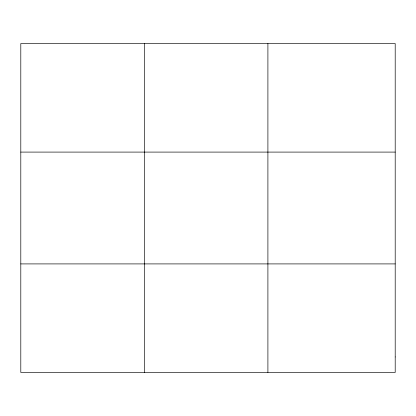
<?xml version="1.0" encoding="UTF-8"?>
<svg xmlns="http://www.w3.org/2000/svg" width="416" height="416" viewBox="0 0 416 416"><rect width="100%" height="100%" fill="white"/><g stroke="black" fill="none" stroke-linecap="round" stroke-linejoin="round"><path stroke-width="0.62" d="M144.352 43.55L144.352 372.45M267.904 43.55L267.904 372.45M20.8 152.09L395.2 152.09M20.8 263.91L395.2 263.91M395.2 356.944L395.2 372.45L20.8 372.45L20.8 43.55L395.2 43.55L395.2 356.944"/></g></svg>
